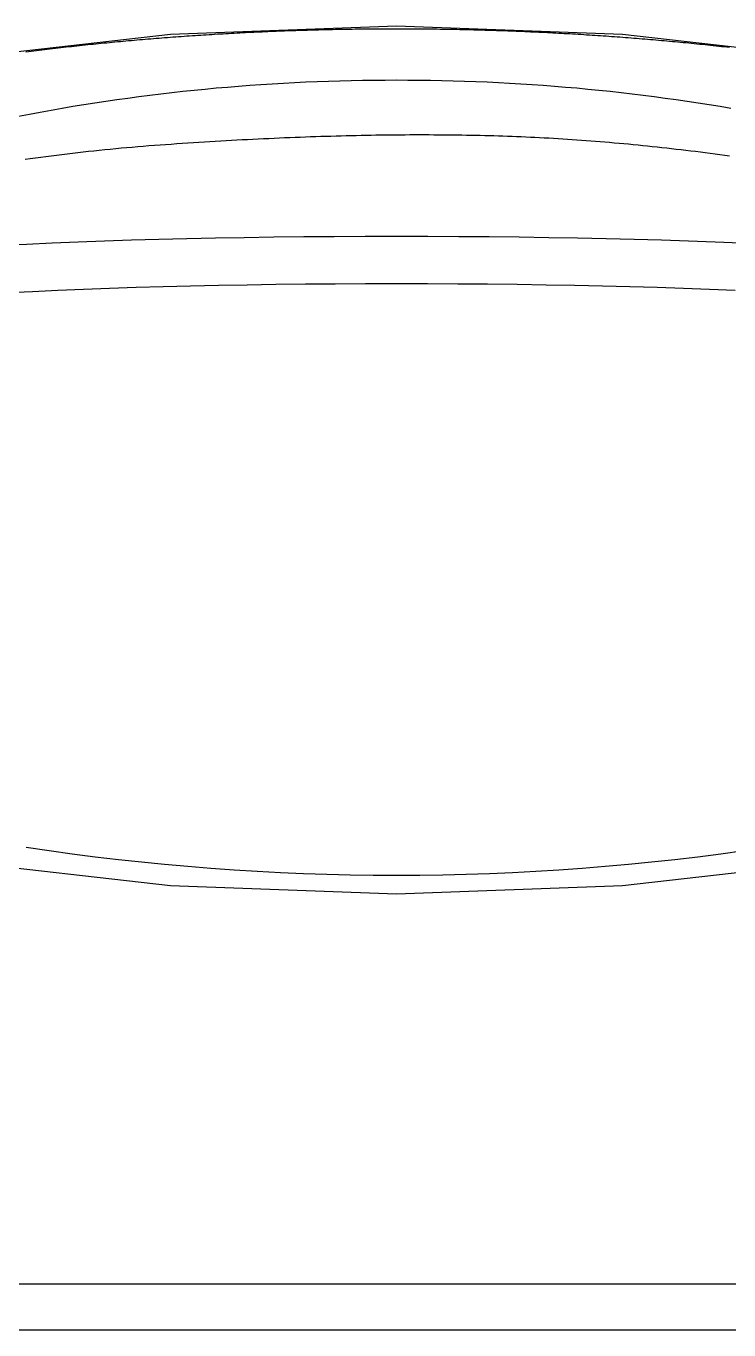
# Model space of a CAD drawing. Extents: x -120222 to -41942, y -19134 to 30932.
# Drawn here: x -81612.57 to -81607.72, y 10149.21 to 10158.21 of the extents above; entities that cross this region are included whole.
import ezdxf

# ---------------------------------------------------------------- set-up
doc = ezdxf.new("R2010")
doc.units = 0
doc.header["$LTSCALE"] = 150
doc.header["$MEASUREMENT"] = 0
doc.layers.get('0').update_dxf_attribs({"linetype": 'CONTINUOUS'})
doc.layers.add('____-568', color=7, linetype='CONTINUOUS')

# ---------------------------------------------------------------- blocks, each defined once
blk = doc.blocks.new('____-172')
at = {"color": 1, "linetype": 'Continuous'}
for p, q in [((-87937.1199, 5600.825), (-88111.1199, 5600.825)), ((-88112.1199, 5600.5088), (-87936.1199, 5600.5088))]:
    blk.add_line(p, q, dxfattribs=at)
blk.add_lwpolyline([(-88048.1814, 5603.7503), (-88046.6806, 5603.5798), (-88045.1199, 5603.5222), (-88043.5592, 5603.5798), (-88042.0584, 5603.7503), (-88040.6753, 5604.0272), (-88039.4631, 5604.3999), (-88038.4682, 5604.8541), (-88037.7289, 5605.3722), (-88037.2736, 5605.9344), (-88037.1199, 5606.519), (-88037.2736, 5607.1037), (-88037.7289, 5607.6659), (-88038.4682, 5608.184), (-88039.4631, 5608.6381), (-88040.6753, 5609.0108), (-88042.0584, 5609.2878), (-88043.5592, 5609.4583), (-88045.1199, 5609.5159), (-88046.6806, 5609.4583), (-88048.1814, 5609.2878)], dxfattribs=at)
at = {"color": 1, "linetype": 'Continuous', "flags": 128}
for points in [[(-88047.6786, 5609.3382), (-88047.6603, 5609.3406), (-88047.6419, 5609.3429), (-88047.6235, 5609.3452), (-88047.6051, 5609.3475), (-88047.5867, 5609.3498), (-88047.5683, 5609.3521), (-88047.5498, 5609.3543), (-88047.5314, 5609.3565), (-88047.5129, 5609.3587), (-88047.4944, 5609.3609), (-88047.4759, 5609.3631), (-88047.4573, 5609.3652), (-88047.4388, 5609.3674), (-88047.4202, 5609.3695), (-88047.4016, 5609.3716), (-88047.383, 5609.3737), (-88047.3644, 5609.3758), (-88047.3458, 5609.3778), (-88047.3271, 5609.3799), (-88047.3085, 5609.3819), (-88047.2898, 5609.3839), (-88047.2711, 5609.3859), (-88047.2524, 5609.3879), (-88047.2336, 5609.3898), (-88047.2149, 5609.3917), (-88047.1961, 5609.3937), (-88047.1773, 5609.3956), (-88047.1585, 5609.3975), (-88047.1397, 5609.3993), (-88047.1209, 5609.4012), (-88047.102, 5609.403), (-88047.0832, 5609.4048), (-88047.0643, 5609.4066), (-88047.0454, 5609.4084), (-88047.0265, 5609.4102), (-88047.0076, 5609.4119), (-88046.9886, 5609.4137), (-88046.9696, 5609.4154), (-88046.9507, 5609.4171), (-88046.9317, 5609.4188), (-88046.9127, 5609.4204), (-88046.8936, 5609.4221), (-88046.8746, 5609.4237), (-88046.8555, 5609.4253), (-88046.8364, 5609.4269), (-88046.8173, 5609.4285), (-88046.7982, 5609.4301), (-88046.7791, 5609.4316), (-88046.7599, 5609.4332), (-88046.7408, 5609.4347), (-88046.7216, 5609.4362), (-88046.7024, 5609.4376), (-88046.6833, 5609.4391), (-88046.6641, 5609.4405), (-88046.6449, 5609.442), (-88046.6257, 5609.4434), (-88046.6065, 5609.4448), (-88046.5873, 5609.4461), (-88046.5681, 5609.4475), (-88046.5489, 5609.4488), (-88046.5297, 5609.4501), (-88046.5104, 5609.4514), (-88046.4912, 5609.4527), (-88046.472, 5609.454), (-88046.4527, 5609.4552), (-88046.4335, 5609.4564), (-88046.4142, 5609.4577), (-88046.395, 5609.4588), (-88046.3757, 5609.46), (-88046.3564, 5609.4612), (-88046.3372, 5609.4623), (-88046.3179, 5609.4634), (-88046.2986, 5609.4645), (-88046.2793, 5609.4656), (-88046.26, 5609.4667), (-88046.2407, 5609.4677), (-88046.2214, 5609.4687), (-88046.2021, 5609.4698), (-88046.1827, 5609.4707), (-88046.1634, 5609.4717), (-88046.1441, 5609.4727), (-88046.1248, 5609.4736), (-88046.1054, 5609.4745), (-88046.0861, 5609.4754), (-88046.0667, 5609.4763), (-88046.0473, 5609.4772), (-88046.028, 5609.478), (-88046.0086, 5609.4789), (-88045.9892, 5609.4797), (-88045.9699, 5609.4805), (-88045.9505, 5609.4813), (-88045.9311, 5609.482), (-88045.9117, 5609.4828), (-88045.8923, 5609.4835), (-88045.8729, 5609.4842), (-88045.8534, 5609.4849), (-88045.834, 5609.4856), (-88045.8146, 5609.4862), (-88045.7952, 5609.4868), (-88045.7757, 5609.4875), (-88045.7563, 5609.4881), (-88045.7368, 5609.4886), (-88045.7174, 5609.4892), (-88045.6979, 5609.4897), (-88045.6785, 5609.4903), (-88045.659, 5609.4908), (-88045.6395, 5609.4913), (-88045.62, 5609.4917), (-88045.6005, 5609.4922), (-88045.5811, 5609.4926), (-88045.5616, 5609.493), (-88045.542, 5609.4934), (-88045.5225, 5609.4938), (-88045.503, 5609.4942), (-88045.4835, 5609.4945), (-88045.464, 5609.4949), (-88045.4445, 5609.4952), (-88045.425, 5609.4955), (-88045.4055, 5609.4957), (-88045.3859, 5609.496), (-88045.3664, 5609.4962), (-88045.3469, 5609.4965), (-88045.3274, 5609.4967), (-88045.3079, 5609.4968), (-88045.2884, 5609.497), (-88045.2688, 5609.4971), (-88045.2493, 5609.4973), (-88045.2298, 5609.4974), (-88045.2103, 5609.4975), (-88045.1908, 5609.4976), (-88045.1713, 5609.4976), (-88045.1517, 5609.4976), (-88045.1322, 5609.4977), (-88045.1127, 5609.4977), (-88045.0932, 5609.4976), (-88045.0737, 5609.4976), (-88045.0541, 5609.4976), (-88045.0346, 5609.4975), (-88045.0151, 5609.4974), (-88044.9956, 5609.4973), (-88044.9761, 5609.4972), (-88044.9565, 5609.497), (-88044.937, 5609.4969), (-88044.9175, 5609.4967), (-88044.898, 5609.4965), (-88044.8785, 5609.4963), (-88044.8589, 5609.496), (-88044.8394, 5609.4958), (-88044.8199, 5609.4955), (-88044.8004, 5609.4952), (-88044.7808, 5609.4949), (-88044.7613, 5609.4946), (-88044.7418, 5609.4942), (-88044.7223, 5609.4939), (-88044.7027, 5609.4935), (-88044.6832, 5609.4931), (-88044.6637, 5609.4927), (-88044.6442, 5609.4923), (-88044.6246, 5609.4918), (-88044.6051, 5609.4913), (-88044.5856, 5609.4908), (-88044.566, 5609.4903), (-88044.5465, 5609.4898), (-88044.527, 5609.4893), (-88044.5075, 5609.4887), (-88044.4879, 5609.4881), (-88044.4684, 5609.4875), (-88044.4489, 5609.4869), (-88044.4293, 5609.4863), (-88044.4098, 5609.4856), (-88044.3903, 5609.4849), (-88044.3707, 5609.4843), (-88044.3512, 5609.4836), (-88044.3317, 5609.4828), (-88044.3121, 5609.4821), (-88044.2926, 5609.4813), (-88044.2731, 5609.4805), (-88044.2536, 5609.4797), (-88044.234, 5609.4789), (-88044.2145, 5609.4781), (-88044.195, 5609.4772), (-88044.1756, 5609.4764), (-88044.1561, 5609.4755), (-88044.1366, 5609.4746), (-88044.1172, 5609.4737), (-88044.0977, 5609.4727), (-88044.0783, 5609.4718), (-88044.0589, 5609.4708), (-88044.0395, 5609.4698), (-88044.0201, 5609.4688), (-88044.0007, 5609.4678), (-88043.9813, 5609.4667), (-88043.9619, 5609.4657), (-88043.9426, 5609.4646), (-88043.9232, 5609.4635), (-88043.9039, 5609.4624), (-88043.8846, 5609.4612), (-88043.8653, 5609.4601), (-88043.846, 5609.4589), (-88043.8267, 5609.4577), (-88043.8074, 5609.4565), (-88043.7881, 5609.4553), (-88043.7689, 5609.4541), (-88043.7496, 5609.4528), (-88043.7304, 5609.4515), (-88043.7111, 5609.4502), (-88043.6919, 5609.4489), (-88043.6727, 5609.4476), (-88043.6535, 5609.4463), (-88043.6343, 5609.4449), (-88043.6152, 5609.4435), (-88043.596, 5609.4421), (-88043.5769, 5609.4407), (-88043.5577, 5609.4393), (-88043.5386, 5609.4378), (-88043.5195, 5609.4363), (-88043.5004, 5609.4348), (-88043.4813, 5609.4333), (-88043.4622, 5609.4318), (-88043.4431, 5609.4303), (-88043.424, 5609.4287), (-88043.405, 5609.4271), (-88043.3859, 5609.4255), (-88043.3669, 5609.4239), (-88043.3479, 5609.4223), (-88043.3289, 5609.4207), (-88043.3099, 5609.419), (-88043.2909, 5609.4173), (-88043.2719, 5609.4156), (-88043.2529, 5609.4139), (-88043.234, 5609.4122), (-88043.215, 5609.4104), (-88043.1961, 5609.4086), (-88043.1772, 5609.4069), (-88043.1583, 5609.405), (-88043.1394, 5609.4032), (-88043.1205, 5609.4014), (-88043.1016, 5609.3995), (-88043.0827, 5609.3976), (-88043.0638, 5609.3957), (-88043.045, 5609.3938), (-88043.0262, 5609.3919), (-88043.0073, 5609.39), (-88042.9885, 5609.388), (-88042.9697, 5609.386), (-88042.951, 5609.384), (-88042.9322, 5609.382), (-88042.9135, 5609.38), (-88042.8947, 5609.3779), (-88042.876, 5609.3759), (-88042.8573, 5609.3738), (-88042.8387, 5609.3717), (-88042.82, 5609.3696)], [(-88042.8103, 5608.9465), (-88042.8857, 5608.9592), (-88042.9611, 5608.9716), (-88043.0366, 5608.9835), (-88043.1123, 5608.995), (-88043.1881, 5609.006), (-88043.264, 5609.0166), (-88043.34, 5609.0268), (-88043.4161, 5609.0365), (-88043.4924, 5609.0458), (-88043.5687, 5609.0547), (-88043.6452, 5609.0631), (-88043.7218, 5609.0711), (-88043.7985, 5609.0787), (-88043.8753, 5609.0859), (-88043.9522, 5609.0926), (-88044.0292, 5609.0988), (-88044.1064, 5609.1047), (-88044.1837, 5609.1101), (-88044.2611, 5609.1151), (-88044.3386, 5609.1196), (-88044.4162, 5609.1237), (-88044.4939, 5609.1274), (-88044.5718, 5609.1307), (-88044.6497, 5609.1335), (-88044.7278, 5609.1359), (-88044.806, 5609.1378), (-88044.8843, 5609.1393), (-88044.9627, 5609.1404), (-88045.0413, 5609.141), (-88045.1199, 5609.1413), (-88045.1986, 5609.141), (-88045.2771, 5609.1404), (-88045.3555, 5609.1393), (-88045.4338, 5609.1378), (-88045.512, 5609.1359), (-88045.5901, 5609.1335), (-88045.6681, 5609.1307), (-88045.7459, 5609.1274), (-88045.8236, 5609.1237), (-88045.9013, 5609.1196), (-88045.9788, 5609.1151), (-88046.0561, 5609.1101), (-88046.1334, 5609.1047), (-88046.2106, 5609.0988), (-88046.2876, 5609.0926), (-88046.3645, 5609.0859), (-88046.4414, 5609.0787), (-88046.5181, 5609.0711), (-88046.5946, 5609.0631), (-88046.6711, 5609.0547), (-88046.7475, 5609.0458), (-88046.8237, 5609.0365), (-88046.8998, 5609.0268), (-88046.9758, 5609.0166), (-88047.0517, 5609.006), (-88047.1275, 5608.995), (-88047.2032, 5608.9835), (-88047.2787, 5608.9716), (-88047.3542, 5608.9592), (-88047.4295, 5608.9465), (-88047.5047, 5608.9333), (-88047.5798, 5608.9196), (-88047.6547, 5608.9056), (-88047.7296, 5608.8911)], [(-88047.6852, 5608.5955), (-88047.6493, 5608.6007), (-88047.6133, 5608.6057), (-88047.5772, 5608.6107), (-88047.541, 5608.6156), (-88047.5046, 5608.6204), (-88047.4681, 5608.625), (-88047.4316, 5608.6296), (-88047.3949, 5608.6341), (-88047.3581, 5608.6385), (-88047.3211, 5608.6428), (-88047.2841, 5608.647), (-88047.2469, 5608.6511), (-88047.2096, 5608.6551), (-88047.1722, 5608.659), (-88047.1347, 5608.6628), (-88047.0971, 5608.6665), (-88047.0593, 5608.6701), (-88047.0214, 5608.6737), (-88046.9835, 5608.6771), (-88046.9453, 5608.6804), (-88046.9071, 5608.6836), (-88046.8688, 5608.6868), (-88046.8303, 5608.6898), (-88046.7917, 5608.6927), (-88046.7531, 5608.6956), (-88046.7144, 5608.6983), (-88046.6758, 5608.701), (-88046.6373, 5608.7037), (-88046.599, 5608.7063), (-88046.5607, 5608.7088), (-88046.5226, 5608.7113), (-88046.4846, 5608.7138), (-88046.4468, 5608.7161), (-88046.409, 5608.7185), (-88046.3713, 5608.7207), (-88046.3338, 5608.7229), (-88046.2964, 5608.7251), (-88046.2591, 5608.7272), (-88046.2219, 5608.7292), (-88046.1848, 5608.7312), (-88046.1479, 5608.7331), (-88046.1111, 5608.735), (-88046.0743, 5608.7368), (-88046.0377, 5608.7386), (-88046.0012, 5608.7403), (-88045.9649, 5608.742), (-88045.9286, 5608.7436), (-88045.8925, 5608.7451), (-88045.8565, 5608.7466), (-88045.8206, 5608.748), (-88045.7848, 5608.7494), (-88045.7491, 5608.7508), (-88045.7135, 5608.752), (-88045.6781, 5608.7532), (-88045.6428, 5608.7544), (-88045.6076, 5608.7555), (-88045.5725, 5608.7565), (-88045.5375, 5608.7575), (-88045.5026, 5608.7585), (-88045.4679, 5608.7593), (-88045.4333, 5608.7602), (-88045.3987, 5608.7609), (-88045.3643, 5608.7617), (-88045.3301, 5608.7623), (-88045.2959, 5608.7629), (-88045.2619, 5608.7635), (-88045.2279, 5608.764), (-88045.1941, 5608.7644), (-88045.1604, 5608.7648), (-88045.1268, 5608.7651), (-88045.0934, 5608.7654), (-88045.06, 5608.7656), (-88045.0268, 5608.7658), (-88044.9937, 5608.7659), (-88044.9607, 5608.7659), (-88044.9278, 5608.7659), (-88044.895, 5608.7658), (-88044.8624, 5608.7657), (-88044.8298, 5608.7656), (-88044.7974, 5608.7653), (-88044.7651, 5608.765), (-88044.7329, 5608.7647), (-88044.7008, 5608.7643), (-88044.6689, 5608.7639), (-88044.637, 5608.7634), (-88044.6053, 5608.7628), (-88044.5737, 5608.7622), (-88044.5422, 5608.7615), (-88044.5109, 5608.7608), (-88044.4795, 5608.76), (-88044.4481, 5608.7591), (-88044.4167, 5608.7582), (-88044.3852, 5608.7572), (-88044.3537, 5608.7561), (-88044.3221, 5608.7549), (-88044.2905, 5608.7537), (-88044.2588, 5608.7524), (-88044.2271, 5608.751), (-88044.1954, 5608.7495), (-88044.1636, 5608.748), (-88044.1317, 5608.7463), (-88044.0998, 5608.7446), (-88044.0679, 5608.7429), (-88044.0359, 5608.741), (-88044.0038, 5608.7391), (-88043.9718, 5608.7371), (-88043.9396, 5608.7351), (-88043.9074, 5608.7329), (-88043.8752, 5608.7307), (-88043.843, 5608.7284), (-88043.8106, 5608.726), (-88043.7783, 5608.7236), (-88043.7459, 5608.7211), (-88043.7134, 5608.7185), (-88043.6809, 5608.7158), (-88043.6484, 5608.7131), (-88043.6158, 5608.7102), (-88043.5831, 5608.7073), (-88043.5504, 5608.7044), (-88043.5177, 5608.7013), (-88043.4849, 5608.6982), (-88043.4521, 5608.695), (-88043.4192, 5608.6917), (-88043.3863, 5608.6884), (-88043.3533, 5608.685), (-88043.3203, 5608.6815), (-88043.2872, 5608.6779), (-88043.2541, 5608.6742), (-88043.221, 5608.6705), (-88043.1878, 5608.6667), (-88043.1545, 5608.6629), (-88043.1212, 5608.6589), (-88043.0879, 5608.6549), (-88043.0545, 5608.6508), (-88043.0211, 5608.6466), (-88042.9876, 5608.6424), (-88042.9541, 5608.638), (-88042.9205, 5608.6336), (-88042.8869, 5608.6292), (-88042.8532, 5608.6246), (-88042.8195, 5608.62)], [(-88042.741, 5608.0158), (-88042.9204, 5608.0232), (-88043.1033, 5608.0299), (-88043.2896, 5608.036), (-88043.4793, 5608.0415), (-88043.6724, 5608.0463), (-88043.8689, 5608.0504), (-88044.0689, 5608.0539), (-88044.2723, 5608.0568), (-88044.479, 5608.0591), (-88044.6892, 5608.0607), (-88044.9029, 5608.0616), (-88045.1199, 5608.0619), (-88045.337, 5608.0616), (-88045.5506, 5608.0607), (-88045.7608, 5608.0591), (-88045.9676, 5608.0568), (-88046.1709, 5608.0539), (-88046.3709, 5608.0504), (-88046.5674, 5608.0463), (-88046.7605, 5608.0415), (-88046.9502, 5608.036), (-88047.1365, 5608.0299), (-88047.3194, 5608.0232), (-88047.4988, 5608.0158), (-88047.6748, 5608.0078), (-88047.8474, 5607.9992)], [(-88042.7806, 5607.6888), (-88042.9574, 5607.6961), (-88043.1375, 5607.7029), (-88043.3209, 5607.7089), (-88043.5077, 5607.7144), (-88043.6977, 5607.7192), (-88043.891, 5607.7233), (-88044.0875, 5607.7268), (-88044.2874, 5607.7297), (-88044.4906, 5607.7319), (-88044.6971, 5607.7335), (-88044.9069, 5607.7345), (-88045.1199, 5607.7348), (-88045.333, 5607.7345), (-88045.5427, 5607.7335), (-88045.7492, 5607.7319), (-88045.9524, 5607.7297), (-88046.1523, 5607.7268), (-88046.3489, 5607.7233), (-88046.5422, 5607.7192), (-88046.7322, 5607.7144), (-88046.9189, 5607.7089), (-88047.1023, 5607.7029), (-88047.2824, 5607.6961), (-88047.4592, 5607.6888), (-88047.6328, 5607.6808), (-88047.803, 5607.6722)]]:
    blk.add_lwpolyline(points, dxfattribs=at)
at = {"color": 1, "linetype": 'Continuous'}
blk.add_arc((-88045.1199, 5620.734), 17.0833, 261.3882, 278.6118, dxfattribs=at)
blk = doc.blocks.new('____-186')
at = {"color": 1}
blk.add_blockref('____-172', (0, 0), dxfattribs=at)

msp = doc.modelspace()

# ---------------------------------------------------------------- block references
at = {"layer": '____-568', "color": 0}
msp.add_blockref('____-186', (6435.10495, 4548.69799), dxfattribs=at)

doc.saveas('drawing.dxf')
